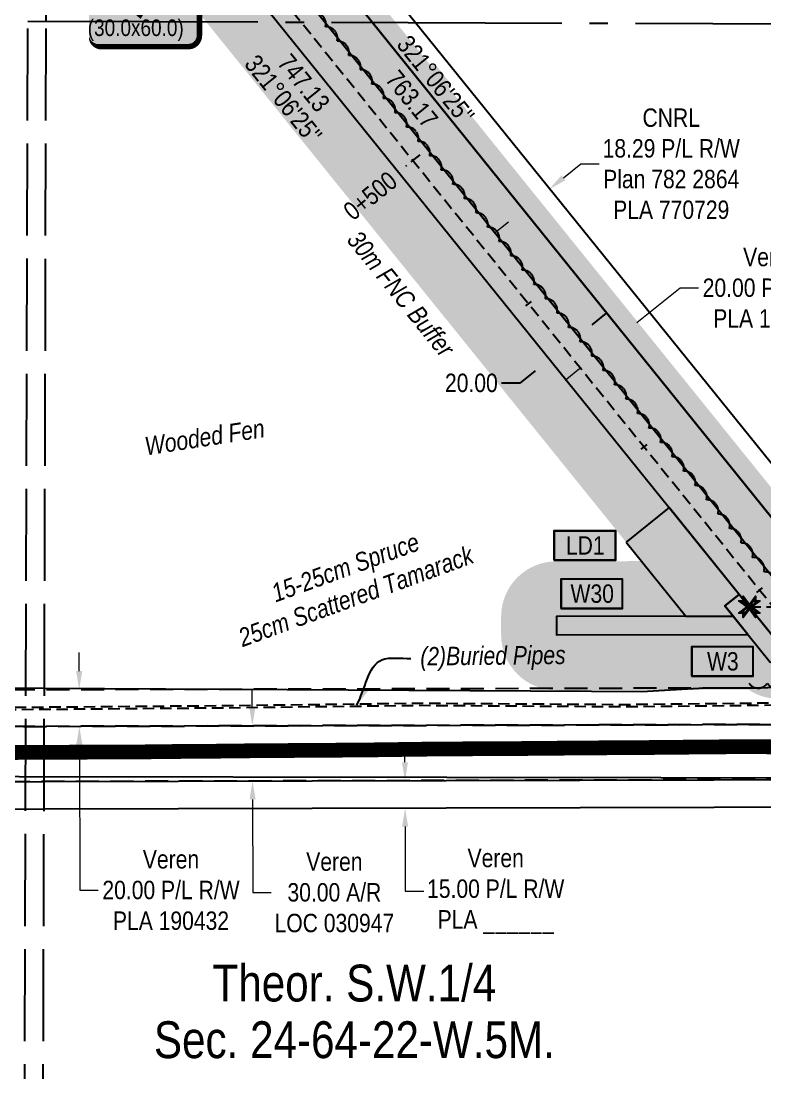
# Model space of a CAD drawing. Extents: x 481557 to 490744, y 6043801 to 6052728.
# Drawn here: x 486929 to 487333, y 6044442 to 6045013 of the extents above; entities that cross this region are included whole.
import ezdxf
from ezdxf.enums import TextEntityAlignment as Align

# ---------------------------------------------------------------- set-up
doc = ezdxf.new("R2010")
doc.units = 0
doc.header["$LTSCALE"] = 5
doc.header["$PDSIZE"] = 5
for name, pattern in [('0', [1, 1, 0]), ('foc-ACCESSROAD', [3.75, 2.5, -1.25]), ('foc-QUARTERLINE', [33, 25, -3, 2, -3]), ('foc-TIELINE', [1.875, 1.25, -0.625]), ('foc-TRAV', [1.875, 1.25, -0.625]), ('foc-UNSURVEYED', [12.5, 10, -2.5]), ('UG_PIPE', [1.875, 1.25, -0.625])]:
    doc.linetypes.add(name, pattern=pattern)
doc.layers.get('Defpoints').update_dxf_attribs({"color": 9})
for name, color, linetype in [('AS-PIPE-UG', 44, 'UG_PIPE'), ('AS-PIPE-UG-T', 44, 'Continuous'), ('AS-ROADS', 254, 'Continuous'), ('C-AR', 13, 'foc-ACCESSROAD'), ('C-RW', 13, 'Continuous'), ('C-SYMBOL', 7, 'Continuous'), ('F-RW', 190, 'Continuous'), ('L-BD', 7, 'Continuous'), ('L-MON', 1, 'Continuous'), ('L-QSEC', 8, 'foc-QUARTERLINE'), ('L-USEC', 7, 'foc-UNSURVEYED'), ('P-BUFFER-H 30m', 51, 'Continuous'), ('P-BUFFER-T', 40, 'Continuous'), ('P-PROPOSED', 10, 'Continuous'), ('P-PROPOSED-H', 21, 'Continuous'), ('P-TEMP-BLOCKS', 250, 'Continuous'), ('P-TEMP-BLUE', 146, 'Continuous'), ('P-TEMP-H', 41, 'Continuous'), ('P-TEMP_WORKSPACE', 46, 'Continuous'), ('P-TRAV', 4, 'foc-TRAV'), ('P-TXT', 4, 'Continuous'), ('T-BUSH', 110, '0'), ('T-BUSH-T', 110, 'Continuous'), ('T-TIE', 201, 'foc-TIELINE'), ('WETLAND', 143, 'Continuous'), ('WETLAND-T', 146, 'Continuous')]:
    doc.layers.add(name, color=color, linetype=linetype)
for name, color, linetype, lineweight in [('C-AR-T', 13, 'Continuous', 9), ('C-RW-T', 13, 'Continuous', 9), ('F-RW-T', 190, 'Continuous', 9)]:
    doc.layers.add(name, color=color, linetype=linetype, lineweight=lineweight)
doc.styles.add('100L', font='ARIALN.TTF', dxfattribs={"height": 11})
doc.styles.add('175L', font='ARIALN.TTF', dxfattribs={"height": 20})
doc.styles.add('80', font='ARIALN.TTF', dxfattribs={"height": 10})
doc.styles.add('80CG', font='ARIALN.TTF', dxfattribs={"height": 10})
doc.styles.add('80L', font='ARIALN.TTF', dxfattribs={"height": 10})
doc.styles.add('80LS', font='ARIALNI.TTF', dxfattribs={"height": 10})
doc.styles.add('BOLD', font='ARIALNB.TTF')
doc.dimstyles.new('Compass 5 000', dxfattribs={"dimscale": 5, "dimtxt": 9, "dimasz": 2, "dimexe": 0.2, "dimexo": 0.0625, "dimgap": 0.5, "dimtad": 0, "dimtih": 1, "dimtoh": 1, "dimzin": 0, "dimdsep": 46, "dimtxsty": '80CG', "dimcen": 0.1, "dimse1": 1, "dimse2": 1, "dimclrd": 256, "dimclrt": 256, "dimaunit": 1, "dimadec": 4, "dimazin": 0, "dimtfac": 0.06, "dimtofl": 0, "dimtmove": 0, "dimatfit": 1, "dimfxl": 0.2, "dimtolj": 1, "dimtzin": 0, "dimlwd": -1, "dimarcsym": 0})

# ---------------------------------------------------------------- blocks, each defined once
blk = doc.blocks.new('*D19')
at = {"layer": 'C-AR-T', "transparency": 16777216}
for p, q in [((487054.96, 6044640.06), (487054.94, 6044650.06)), ((487055.09, 6044590.07), (487055.23, 6044539.56)), ((487055.23, 6044539.56), (487065.23, 6044539.56))]:
    blk.add_line(p, q, dxfattribs=at)
for points in [[(487056.63, 6044640.06), (487053.3, 6044640.05), (487054.99, 6044630.06)], [(487056.76, 6044590.08), (487053.43, 6044590.07), (487055.07, 6044600.07)]]:
    blk.add_solid(points, dxfattribs=at)
at = {"layer": 'Defpoints', "color": 0, "transparency": 16777216}
for p in [(487054.99, 6044630.06), (487075.68, 6044630.11), (487075.75, 6044600.13)]:
    blk.add_point(p, dxfattribs=at)
at = {"layer": 'C-AR-T', "transparency": 16777216, "insert": (487099.53, 6044539.56), "char_height": 10, "attachment_point": 5, "style": '80CG'}
blk.add_mtext('\\A1;Veren\\P30.00 A/R\\PLOC 030947', dxfattribs=at)
blk = doc.blocks.new('*D26')
at = {"layer": 'C-RW-T', "transparency": 16777216}
for p, q in [((487263.79, 6044849.07), (487287.22, 6044867.96)), ((487287.22, 6044867.96), (487297.22, 6044867.96)), ((487232.64, 6044823.95), (487224.85, 6044817.68))]:
    blk.add_line(p, q, dxfattribs=at)
for points in [[(487262.74, 6044850.37), (487264.84, 6044847.77), (487256.01, 6044842.79)], [(487231.59, 6044825.25), (487233.68, 6044822.65), (487240.42, 6044830.23)]]:
    blk.add_solid(points, dxfattribs=at)
at = {"layer": 'Defpoints', "color": 0, "transparency": 16777216}
for p in [(487240.42, 6044830.23), (487296.09, 6044793.08), (487280.5, 6044780.52)]:
    blk.add_point(p, dxfattribs=at)
at = {"layer": 'C-RW-T', "transparency": 16777216, "insert": (487336.76, 6044867.96), "char_height": 10, "attachment_point": 5, "style": '80CG'}
blk.add_mtext('\\A1;Veren\\P20.00 P/L R/W\\PPLA 180972', dxfattribs=at)
blk = doc.blocks.new('*D27')
at = {"layer": 'Defpoints', "color": 0, "transparency": 16777216}
for p in [(487216.11, 6044921.42), (487262.02, 6044864.47), (487247.79, 6044853)]:
    blk.add_point(p, dxfattribs=at)
at = {"layer": 'F-RW-T', "transparency": 16777216}
for p, q in [((487223.89, 6044927.7), (487233.34, 6044935.31)), ((487233.34, 6044935.31), (487243.34, 6044935.31)), ((487194.09, 6044903.67), (487186.31, 6044897.4))]:
    blk.add_line(p, q, dxfattribs=at)
for points in [[(487222.85, 6044928.99), (487224.94, 6044926.4), (487216.11, 6044921.42)], [(487193.05, 6044904.97), (487195.14, 6044902.37), (487201.88, 6044909.95)]]:
    blk.add_solid(points, dxfattribs=at)
at = {"layer": 'F-RW-T', "transparency": 16777216, "insert": (487282.42, 6044935.31), "char_height": 10, "attachment_point": 5, "style": '80CG'}
blk.add_mtext('\\A1;CNRL\\P18.29 P/L R/W\\PPlan 782 2864\\PPLA 770729', dxfattribs=at)
blk = doc.blocks.new('*D28')
at = {"layer": 'C-AR-T', "transparency": 16777216}
for p, q in [((486960.96, 6044659.82), (486960.94, 6044669.82)), ((486961.07, 6044619.81), (486961.28, 6044540.83)), ((486961.28, 6044540.83), (486971.28, 6044540.83))]:
    blk.add_line(p, q, dxfattribs=at)
for points in [[(486962.63, 6044659.82), (486959.3, 6044659.81), (486960.99, 6044649.82)], [(486962.74, 6044619.81), (486959.4, 6044619.81), (486961.04, 6044629.81)]]:
    blk.add_solid(points, dxfattribs=at)
at = {"layer": 'Defpoints', "color": 0, "transparency": 16777216}
for p in [(486960.99, 6044649.82), (487140.96, 6044650.29), (487141.02, 6044630.28)]:
    blk.add_point(p, dxfattribs=at)
at = {"layer": 'C-AR-T', "transparency": 16777216, "insert": (487010.82, 6044540.83), "char_height": 10, "attachment_point": 5, "style": '80CG'}
blk.add_mtext('\\A1;Veren\\P20.00 P/L R/W\\PPLA 190432', dxfattribs=at)
blk = doc.blocks.new('*U87')
h = blk.add_hatch(color=191)
edge = h.paths.add_edge_path()
edge.add_line((-24, -18.23), (24, -18.23))
edge.add_arc((24, -12.23), 6, 270, 360)
edge.add_line((30, -12.23), (30, 12.5))
edge.add_arc((24, 12.5), 6, 0, 90)
edge.add_line((24, 18.5), (-24, 18.5))
edge.add_arc((-24, 12.5), 6, 90, 180)
edge.add_line((-30, 12.5), (-30, -12.23))
edge.add_arc((-24, -12.23), 6, 180, 270)
at = {"color": 250, "flags": 128}
blk.add_lwpolyline([(-24, -18.23, 3, 3, 0), (24, -18.23, 3, 3, 0.414214), (30, -12.23, 3, 3, 0), (30, 12.5, 3, 0, 0.414214), (24, 18.5, 0, 0, 0), (-24, 18.5, 0, 0, 0.414214), (-30, 12.5, 0, 0, 0), (-30, -12.23, 0, 3, 0.414214)], format="xyseb", close=True, dxfattribs=at)
at = {"flags": 128}
blk.add_lwpolyline([(-19.73, 12.37, 0, 7.5, 0), (0, 0, 0, 0, 0)], format="xyseb", dxfattribs=at)
at = {"color": 250}
for tag, p, height, style in [('TEMP_AREA_W1_001', (-9.21, 2.24), 12, 'BOLD'), ('ENTER_TEXT_001', (-30.66, -12.47), 9, '80')]:
    blk.add_attdef(tag, p, '', height=height, dxfattribs=dict(at, style=style))
blk = doc.blocks.new('*D97')
at = {"layer": 'Defpoints', "color": 0, "transparency": 16777216}
for p in [(487230.8, 6044842.89), (487215.27, 6044830.36), (487216.26, 6044829.13)]:
    blk.add_point(p, dxfattribs=at)
at = {"layer": 'P-TXT', "transparency": 16777216}
for p, q in [((487239.58, 6044847.94), (487247.36, 6044854.22)), ((487208.48, 6044822.85), (487200.3, 6044816.26)), ((487200.3, 6044816.26), (487190.3, 6044816.26))]:
    blk.add_line(p, q, dxfattribs=at)
for points in [[(487238.53, 6044849.24), (487240.63, 6044846.65), (487231.8, 6044841.67)], [(487207.43, 6044824.15), (487209.52, 6044821.55), (487216.26, 6044829.13)]]:
    blk.add_solid(points, dxfattribs=at)
at = {"layer": 'P-TXT', "transparency": 16777216, "insert": (487173.91, 6044816.26), "char_height": 10, "attachment_point": 5, "style": '80CG'}
blk.add_mtext('\\A1;20.00', dxfattribs=at)
blk = doc.blocks.new('TEMP')
h = blk.add_hatch(color=255)
h.dxf.hatch_style = 1
h.paths.add_polyline_path([(0, 0.25), (-0.67, 1.15), (-0.67, 0.67), (-1.15, 0.67), (-0.25, 0), (-1.15, -0.67), (-0.67, -0.67), (-0.67, -1.15), (0, -0.25), (0.67, -1.15), (0.67, -0.67), (1.15, -0.67), (0.25, 0), (1.15, 0.67), (0.67, 0.67), (0.67, 1.15)])
h.paths.add_polyline_path([(0.57, 0.85), (0.57, 0.57), (0.85, 0.57), (0.08, 0), (0.85, -0.57), (0.57, -0.57), (0.57, -0.85), (0, -0.08), (-0.57, -0.85), (-0.57, -0.57), (-0.85, -0.57), (-0.08, 0), (-0.85, 0.57), (-0.57, 0.57), (-0.57, 0.85), (0, 0.08)], flags=16)
h = blk.add_hatch(color=1)
h.dxf.hatch_style = 1
h.paths.add_polyline_path([(0, 0.08), (-0.57, 0.85), (-0.57, 0.57), (-0.85, 0.57), (-0.08, 0), (-0.85, -0.57), (-0.57, -0.57), (-0.57, -0.85), (0, -0.08), (0.57, -0.85), (0.57, -0.57), (0.85, -0.57), (0.08, 0), (0.85, 0.57), (0.57, 0.57), (0.57, 0.85)])
at = {"color": 1}
for p, q in [((-0.08, 0), (0.08, 0)), ((0, 0.08), (0, -0.08))]:
    blk.add_line(p, q, dxfattribs=at)
at = {"color": 255, "flags": 128}
blk.add_lwpolyline([(-0.25, 0), (-1.15, 0.67), (-0.67, 0.67), (-0.67, 1.15), (0, 0.25), (0.67, 1.15), (0.67, 0.67), (1.15, 0.67), (0.25, 0), (1.15, -0.67), (0.67, -0.67), (0.67, -1.15), (0, -0.25), (-0.67, -1.15), (-0.67, -0.67), (-1.15, -0.67)], close=True, dxfattribs=at)
at = {"color": 1, "flags": 128}
blk.add_lwpolyline([(-0.08, 0), (-0.85, 0.57), (-0.57, 0.57), (-0.57, 0.85), (0, 0.08), (0.57, 0.85), (0.57, 0.57), (0.85, 0.57), (0.08, 0), (0.85, -0.57), (0.57, -0.57), (0.57, -0.85), (0, -0.08), (-0.57, -0.85), (-0.57, -0.57), (-0.85, -0.57)], close=True, dxfattribs=at)
blk = doc.blocks.new('Temporary Area')
h = blk.add_hatch(color=191)
h.dxf.hatch_style = 1
h.paths.add_polyline_path([(-16.83, -7.79), (16.33, -7.79), (16.33, 7.7), (-16.83, 7.7)])
at = {"color": 250}
for points in [[(-17.03, -7.99), (16.53, -7.99), (16.53, 7.9), (-17.03, 7.9)], [(-16.93, -7.89), (16.43, -7.89), (16.43, 7.8), (-16.93, 7.8)]]:
    blk.add_lwpolyline(points, close=True, dxfattribs=at)
at = {"color": 250, "style": '80L'}
blk.add_attdef('TEMPORARY', text='', height=10, dxfattribs=at).set_placement((0, 0), align=Align.MIDDLE_CENTER)
blk = doc.blocks.new('*D172')
at = {"layer": 'C-AR-T', "transparency": 16777216}
for p, q in [((487137.85, 6044610.29), (487137.83, 6044620.29)), ((487137.95, 6044575.3), (487138.04, 6044540.17)), ((487138.04, 6044540.17), (487148.04, 6044540.17))]:
    blk.add_line(p, q, dxfattribs=at)
for points in [[(487139.52, 6044610.3), (487136.19, 6044610.29), (487137.88, 6044600.29)], [(487139.61, 6044575.3), (487136.28, 6044575.3), (487137.92, 6044585.3)]]:
    blk.add_solid(points, dxfattribs=at)
at = {"layer": 'Defpoints', "color": 0, "transparency": 16777216}
for p in [(487168.35, 6044600.37), (487137.92, 6044585.3), (487168.39, 6044585.38)]:
    blk.add_point(p, dxfattribs=at)
at = {"layer": 'C-AR-T', "transparency": 16777216, "insert": (487187.12, 6044540.17), "char_height": 10, "attachment_point": 5, "style": '80CG'}
blk.add_mtext('\\A1;Veren\\P15.00 P/L R/W\\PPLA ______', dxfattribs=at)

msp = doc.modelspace()

# ---------------------------------------------------------------- hatches: boundary and pattern name
at = {"layer": 'P-BUFFER-H 30m'}
h = msp.add_hatch(color=256, dxfattribs=at)
h.dxf.hatch_style = 1
edge = h.paths.add_edge_path()
edge.add_line((484340.381, 6048613.97), (484003.208, 6048912.075))
edge.add_line((484003.208, 6048912.075), (483912.878, 6049036.152))
edge.add_arc((483888.624, 6049018.495), 30, 36.05524, 126.05524)
edge.add_line((483870.967, 6049042.749), (483823.881, 6049008.469))
edge.add_line((483823.881, 6049008.469), (483769.927, 6049082.579))
edge.add_arc((483745.674, 6049064.922), 30, 36.05524, 74.63679)
edge.add_arc((483723.651, 6049095.172), 30, 357.4737, 396.05524)
edge.add_line((483747.905, 6049112.829), (483721.023, 6049149.754))
edge.add_arc((483696.77, 6049132.097), 30, 36.05524, 90.11121)
edge.add_line((483696.711, 6049162.097), (483696.751, 6049173.225))
edge.add_arc((483666.751, 6049173.33), 30, 359.7979, 396.05524)
edge.add_line((483691.004, 6049190.987), (483344.157, 6049667.416))
edge.add_arc((483319.903, 6049649.759), 30, 36.05524, 50.96177)
edge.add_line((483338.798, 6049673.061), (483192.043, 6049792.063))
edge.add_line((483192.043, 6049792.063), (483068.853, 6049891.956))
edge.add_line((483068.853, 6049891.956), (483068.906, 6049973.808))
edge.add_arc((483038.906, 6049973.827), 30, 359.96299, 377.00405)
edge.add_line((483067.595, 6049982.6), (483024.782, 6050122.599))
edge.add_arc((482996.093, 6050113.826), 30, 17.00405, 69.76383)
edge.add_line((483006.47, 6050141.974), (483015.33, 6050158.643))
edge.add_arc((482988.84, 6050172.723), 30, 332.00816, 353.66181)
edge.add_line((483018.656, 6050169.411), (483037.528, 6050339.308))
edge.add_line((483037.528, 6050339.308), (483126.42, 6050329.434))
edge.add_arc((483129.732, 6050359.251), 30, 263.66181, 353.66181)
edge.add_line((483159.548, 6050355.939), (483161.755, 6050375.806))
edge.add_arc((483131.939, 6050379.118), 30, 353.66181, 443.66181)
edge.add_line((483135.25, 6050408.934), (482996.674, 6050424.327))
edge.add_arc((482993.362, 6050394.51), 30, 83.66181, 173.66181)
edge.add_line((482963.546, 6050397.822), (482954.388, 6050315.372))
edge.add_line((482954.388, 6050315.372), (482908.511, 6050113.203))
edge.add_arc((482937.767, 6050106.564), 30, 167.21476, 257.21476)
edge.add_line((482931.128, 6050077.308), (482956.766, 6050071.49))
edge.add_line((482956.766, 6050071.49), (482988.912, 6049966.37))
edge.add_line((482988.912, 6049966.37), (482988.848, 6049868.165))
edge.add_arc((483018.848, 6049868.146), 30, 179.96299, 230.96177)
edge.add_line((482999.953, 6049844.844), (483141.663, 6049729.933))
edge.add_line((483141.663, 6049729.933), (483283.338, 6049615.05))
edge.add_line((483283.338, 6049615.05), (483642.378, 6049121.874))
edge.add_arc((483666.632, 6049139.531), 30, 216.05524, 270.11121)
edge.add_line((483666.69, 6049109.531), (483666.651, 6049098.403))
edge.add_arc((483696.65, 6049098.298), 30, 179.7979, 217.30387)
edge.add_line((483672.787, 6049080.116), (483675.185, 6049076.97))
edge.add_arc((483699.048, 6049095.151), 30, 217.30387, 254.24954)
edge.add_arc((483720.878, 6049065.019), 30, 177.59548, 216.05524)
edge.add_line((483696.624, 6049047.362), (483762.131, 6048957.382))
edge.add_line((483762.131, 6048957.382), (483689.322, 6048904.388))
edge.add_arc((483706.976, 6048880.133), 30, 126.04873, 216.04873)
edge.add_line((483682.721, 6048862.478), (483688.606, 6048854.393))
edge.add_arc((483712.861, 6048872.048), 30, 216.04873, 306.04873)
edge.add_line((483730.515, 6048847.792), (483811.244, 6048906.55))
edge.add_arc((483793.59, 6048930.806), 30, 306.04873, 312.38702)
edge.add_arc((483812.889, 6048938.633), 30, 271.76727, 306.05524)
edge.add_line((483830.546, 6048914.379), (483877.632, 6048948.659))
edge.add_line((483877.632, 6048948.659), (483941.753, 6048860.583))
edge.add_arc((483966.007, 6048878.24), 30, 216.05524, 228.5191)
edge.add_line((483946.136, 6048855.765), (484284.245, 6048556.832))
edge.add_line((484284.245, 6048556.832), (485176.199, 6047451.079))
edge.add_line((485176.199, 6047451.079), (485115.331, 6047401.981))
edge.add_arc((485134.167, 6047378.631), 30, 128.89134, 162.89899)
edge.add_arc((485121.912, 6047362.344), 30, 123.18287, 128.14601)
edge.add_line((485103.382, 6047385.938), (485024.739, 6047324.171))
edge.add_arc((485043.269, 6047300.578), 30, 128.14601, 218.14601)
edge.add_line((485019.675, 6047282.048), (485025.852, 6047274.183))
edge.add_arc((485049.445, 6047292.713), 30, 218.14601, 308.14601)
edge.add_line((485067.975, 6047269.12), (485138.977, 6047324.885))
edge.add_line((485138.977, 6047324.885), (485407.647, 6046991.815))
edge.add_arc((485430.997, 6047010.651), 30, 218.89134, 247.61561)
edge.add_line((485419.573, 6046982.911), (485422.084, 6046981.877))
edge.add_line((485422.084, 6046981.877), (485493.919, 6046892.816))
edge.add_arc((485517.27, 6046911.651), 30, 218.88923, 255.64083)
edge.add_line((485509.83, 6046882.588), (485524.425, 6046878.852))
edge.add_line((485524.425, 6046878.852), (486832.586, 6045257.03))
edge.add_line((486832.586, 6045257.03), (487266.202, 6044719.512))
edge.add_line((487266.202, 6044719.512), (487219.98, 6044719.388))
edge.add_arc((487220.061, 6044689.388), 30, 90.15427, 180.15427)
edge.add_line((487190.061, 6044689.307), (487190.088, 6044679.312))
edge.add_arc((487220.088, 6044679.393), 30, 180.15427, 270.15427)
edge.add_line((487220.168, 6044649.393), (487324.124, 6044649.673))
edge.add_arc((487324.044, 6044679.673), 30, 270.15427, 270.61691)
edge.add_arc((487340.88, 6044674.721), 30, 236.60271, 270.15427)
edge.add_line((487340.961, 6044644.721), (487521.159, 6044645.206))
edge.add_arc((487521.079, 6044675.206), 30, 270.15427, 360.15427)
edge.add_line((487551.078, 6044675.287), (487551.025, 6044695.276))
edge.add_arc((487521.025, 6044695.196), 30, 0.15427, 90.15427)
edge.add_line((487520.944, 6044725.195), (487364.729, 6044724.775))
edge.add_line((487364.729, 6044724.775), (486894.845, 6045307.251))
edge.add_line((486894.845, 6045307.251), (485576.26, 6046941.996))
edge.add_arc((485552.909, 6046923.162), 30, 38.88964, 75.64083)
edge.add_line((485560.349, 6046952.224), (485545.755, 6046955.96))
edge.add_line((485545.755, 6046955.96), (485476.308, 6047042.059))
edge.add_arc((485452.958, 6047023.225), 30, 38.88923, 67.61561)
edge.add_line((485464.382, 6047050.964), (485461.869, 6047051.999))
edge.add_line((485461.869, 6047051.999), (485204.461, 6047371.107))
edge.add_line((485204.461, 6047371.107), (485265.329, 6047420.206))
edge.add_arc((485246.493, 6047443.556), 30, 308.89134, 398.89134)
edge.add_line((485269.843, 6047462.392), (484486.955, 6048432.936))
edge.add_line((484486.955, 6048432.936), (484492.388, 6048439.076))
edge.add_arc((484469.921, 6048458.956), 30, 318.49634, 408.42447)
edge.add_line((484489.829, 6048481.398), (484342.29, 6048612.277))
edge.add_line((484342.29, 6048612.277), (484340.381, 6048613.97))
at = {"layer": 'P-PROPOSED-H'}
h = msp.add_hatch(color=256, dxfattribs=at)
h.dxf.hatch_style = 1
h.paths.add_polyline_path([(483720.878, 6049065.019), (483812.889, 6048938.633), (483884.229, 6048990.57), (483966.007, 6048878.24), (484306.009, 6048577.634), (485218.384, 6047446.565), (485134.167, 6047378.631), (485430.997, 6047010.651), (485440.612, 6047006.691), (485517.27, 6046911.651), (485541.519, 6046905.443), (486855.937, 6045275.864), (487340.88, 6044674.721), (487521.079, 6044675.206), (487521.025, 6044695.196), (487350.416, 6044694.736), (486871.495, 6045288.415), (485552.909, 6046923.162), (485528.66, 6046929.369), (485452.958, 6047023.225), (485443.342, 6047027.185), (485162.276, 6047375.622), (485246.493, 6047443.556), (484320.51, 6048591.495), (483980.883, 6048891.77), (483888.624, 6049018.495), (483817.284, 6048966.559), (483745.674, 6049064.922)])
at = {"layer": 'P-TEMP-H'}
h = msp.add_hatch(color=256, dxfattribs=at)
h.dxf.hatch_style = 1
h.paths.add_polyline_path([(487257.952, 6044729.765), (487290.371, 6044689.577), (487315.998, 6044689.646), (487311.539, 6044695.174), (487319.318, 6044701.45), (487281.289, 6044748.591)])
h = msp.add_hatch(color=256, dxfattribs=at)
h.dxf.hatch_style = 1
h.paths.add_polyline_path([(487346.518, 6044674.736), (487340.88, 6044674.721), (487319.318, 6044701.45), (487311.539, 6044695.174), (487336.112, 6044664.713), (487346.545, 6044664.742)])
h = msp.add_hatch(color=256, dxfattribs=at)
h.dxf.hatch_style = 1
h.paths.add_polyline_path([(487315.998, 6044689.646), (487220.061, 6044689.388), (487220.088, 6044679.393), (487324.044, 6044679.673)])

# ---------------------------------------------------------------- linework, layer by layer
at = {"layer": 'AS-PIPE-UG', "flags": 128}
for points in [[(487516.098, 6044660.872), (487509.87, 6044660.837), (487503.879, 6044660.468), (487500.191, 6044657.304), (487496.618, 6044653.316), (487492.693, 6044649.104), (487486.522, 6044643.921), (487481.45, 6044643.885), (487476.345, 6044643.982), (487447.131, 6044643.545), (487256.378, 6044641.507), (487145.532, 6044642.216), (487145.514, 6044642.221), (487040.631, 6044640.918), (486875.926, 6044639.547), (486811.987, 6044641.871)], [(487511.229, 6044659.184), (487505.748, 6044658.525), (487501.488, 6044655.738), (487497.99, 6044652.521), (487493.54, 6044648.206), (487487.703, 6044642.652), (487483.41, 6044642.209), (487447.135, 6044642.346), (487256.381, 6044640.308), (487145.36, 6044641.018), (487145.353, 6044641.02), (487040.643, 6044639.719), (486875.909, 6044638.347), (486811.99, 6044640.671)]]:
    msp.add_lwpolyline(points, dxfattribs=at)
at = {"layer": 'AS-ROADS', "const_width": 7.996, "flags": 128}
msp.add_lwpolyline([(487338.727, 6044618.626), (487332.942, 6044618.675), (487327.033, 6044618.716), (487321.035, 6044618.706), (487314.949, 6044618.683), (487308.662, 6044618.636), (487302.206, 6044618.583), (487295.392, 6044618.512), (487288.384, 6044618.449), (487281.186, 6044618.376), (487273.874, 6044618.306), (487266.385, 6044618.233), (487258.797, 6044618.192), (487251.041, 6044618.144), (487243.202, 6044618.091), (487235.357, 6044618.033), (487227.568, 6044617.963), (487219.767, 6044617.905), (487211.952, 6044617.843), (487204.016, 6044617.751), (487196.022, 6044617.69), (487187.972, 6044617.647), (487179.867, 6044617.609), (487171.7, 6044617.559), (487163.461, 6044617.519), (487155.157, 6044617.451), (487146.875, 6044617.366), (487138.604, 6044617.249), (487130.32, 6044617.128), (487121.981, 6044617.014), (487113.589, 6044616.928), (487105.151, 6044616.862), (487096.674, 6044616.795), (487088.159, 6044616.733), (487079.597, 6044616.686), (487070.974, 6044616.613), (487062.329, 6044616.558), (487053.706, 6044616.491), (487045.154, 6044616.404), (487036.671, 6044616.292), (487028.269, 6044616.212), (487019.93, 6044616.151), (487011.594, 6044616.101), (487003.182, 6044615.974), (486994.72, 6044615.9), (486986.195, 6044615.852), (486977.614, 6044615.809), (486969.007, 6044615.77), (486960.381, 6044615.762), (486951.725, 6044615.715), (486943.051, 6044615.68), (486934.366, 6044615.632), (486925.669, 6044615.569), (486916.989, 6044615.5)], dxfattribs=at)
at = {"layer": 'C-AR', "flags": 128}
for points in [[(486811.967, 6044649.423), (486911.915, 6044649.687), (486942.074, 6044649.766), (487411.283, 6044651.013), (487434.952, 6044651.055), (487449.184, 6044633.147), (487450.838, 6044631.095), (487449.189, 6044631.091), (487427.401, 6044631.034), (486942.018, 6044629.763), (486911.859, 6044629.684), (486811.911, 6044629.421), (486911.859, 6044629.684), (486942.018, 6044629.763), (487426.767, 6044631.032), (487449.189, 6044631.09), (487450.195, 6044631.093), (487469.179, 6044631.142), (487642.199, 6044631.599), (487736.894, 6044545.265), (487836.602, 6044454.357)], [(487836.495, 6044413.879), (487736.788, 6044504.786), (487630.616, 6044601.585), (486941.934, 6044599.778), (486911.775, 6044599.699), (486811.826, 6044599.436)]]:
    msp.add_lwpolyline(points, dxfattribs=at)
at = {"layer": 'C-RW', "flags": 128}
for points in [[(486111.665, 6046262.286), (486445.186, 6045848.788), (486469.502, 6045818.542), (486913.656, 6045267.988), (486943.711, 6045230.732), (487120.033, 6045012.16), (487392.134, 6044674.859), (487415.686, 6044674.888), (487417.306, 6044674.892), (487521.028, 6044675.143), (487521.082, 6044655.154), (487431.779, 6044654.937), (487408.339, 6044654.881), (487382.707, 6044654.818), (487366.507, 6044674.79), (486871.495, 6045288.415), (486395.099, 6045879.024), (486111.423, 6046230.794)], [(486812.098, 6044599.441), (486942.017, 6044599.782), (487450.982, 6044601.108), (487474.411, 6044601.168), (487597.941, 6044601.492), (487597.8, 6044655.292), (487541.025, 6044655.143), (487541.005, 6044670.172), (487612.753, 6044670.323), (487612.973, 6044586.539), (487597.981, 6044586.5), (487474.45, 6044586.177), (487451.021, 6044586.116), (486942.057, 6044584.79), (486812.137, 6044584.449)]]:
    msp.add_lwpolyline(points, dxfattribs=at)
at = {"layer": 'F-RW', "flags": 128}
for points in [[(486111.604, 6046291.291), (486468.672, 6045848.704), (486493.068, 6045818.441), (486913.738, 6045296.932), (486943.644, 6045259.822), (487143.503, 6045012.074), (487415.689, 6044674.926), (487431.819, 6044654.937), (487434.952, 6044651.055), (487449.185, 6044633.147), (487450.839, 6044631.095), (487474.982, 6044601.167), (487736.188, 6044276.391), (487793.272, 6044205.593), (487835.81, 6044152.835)], [(487835.733, 6044123.811), (487769.722, 6044205.682), (487736.113, 6044248.349), (487451.545, 6044601.105), (487427.401, 6044631.034), (487411.283, 6044651.014), (487408.191, 6044654.848), (487392.134, 6044674.859), (487120.033, 6045012.16), (486943.711, 6045230.732), (486913.656, 6045267.988), (486469.502, 6045818.542), (486445.186, 6045848.788), (486111.665, 6046262.286)]]:
    msp.add_lwpolyline(points, dxfattribs=at)
at = {"layer": 'L-QSEC'}
msp.add_line((486933.044, 6045012.842), (487703.51, 6045010.013), dxfattribs=at)
at = {"layer": 'L-USEC'}
for p, q in [((486943.097, 6045012.831), (486945.361, 6045816.87)), ((486930.78, 6044208.823), (486933.044, 6045012.86)), ((486940.833, 6044208.794), (486943.097, 6045012.831))]:
    msp.add_line(p, q, dxfattribs=at)
at = {"layer": 'P-TEMP-BLUE', "flags": 128}
msp.add_lwpolyline([(487315.998, 6044689.646), (487220.061, 6044689.388), (487220.088, 6044679.393), (487324.044, 6044679.673)], close=True, dxfattribs=at)
at = {"layer": 'P-TEMP_WORKSPACE', "flags": 128}
for points in [[(487257.952, 6044729.765), (487290.371, 6044689.577), (487315.998, 6044689.646), (487311.539, 6044695.174), (487319.318, 6044701.45), (487281.289, 6044748.591)], [(487346.518, 6044674.736), (487340.88, 6044674.721), (487319.318, 6044701.45), (487311.539, 6044695.174), (487336.112, 6044664.713), (487346.545, 6044664.742)], [(487315.998, 6044689.646), (487220.061, 6044689.388), (487220.088, 6044679.393), (487324.044, 6044679.673)]]:
    msp.add_lwpolyline(points, close=True, dxfattribs=at)
at = {"layer": 'P-TRAV'}
msp.add_line((487324.783, 6044694.684), (487350.416, 6044694.736), dxfattribs=at)
at = {"layer": 'T-BUSH', "flags": 128}
msp.add_lwpolyline([(487324.614, 6044653.192, 0.5205671), (487334.609, 6044653.127, 0.5205671), (487344.603, 6044653.063, 0.5205671), (487354.598, 6044652.999, 0.5205671), (487364.592, 6044652.934, 0.5205671), (487374.587, 6044652.87, 0.5205671), (487384.581, 6044652.805, 0.5205671), (487390.702, 6044653.669, 0.5205671), (487380.712, 6044653.361, 0.5205671), (487370.722, 6044653.054, 0.5205671), (487363.837, 6044659.472, 0.5205671), (487357.591, 6044667.274, 0.5205671), (487351.345, 6044675.077, 0.5205671), (487345.099, 6044682.879, 0.5205671), (487347.072, 6044689.82, 0.5205671), (487344.953, 6044697.939, 0.5205671), (487338.979, 6044705.928, 0.5205671), (487332.738, 6044713.735, 0.5205671), (487326.498, 6044721.543, 0.5205671), (487320.258, 6044729.35, 0.5205671), (487314.018, 6044737.157, 0.5205671), (487307.777, 6044744.964, 0.5205671), (487301.537, 6044752.772, 0.5205671), (487295.297, 6044760.579, 0.5205671), (487289.057, 6044768.386, 0.5205671), (487282.816, 6044776.193, 0.5205671), (487276.576, 6044784.001, 0.5205671), (487270.336, 6044791.808, 0.5205671), (487264.096, 6044799.615, 0.5205671), (487257.855, 6044807.422, 0.5205671), (487251.615, 6044815.229, 0.5205671), (487245.375, 6044823.037, 0.5205671), (487239.135, 6044830.844, 0.5205671), (487232.881, 6044838.641, 0.5205671), (487226.6, 6044846.415, 0.5205671), (487220.318, 6044854.189, 0.5205671), (487214.037, 6044861.963, 0.5205671), (487207.755, 6044869.737, 0.5205671), (487201.474, 6044877.511, 0.5205671), (487195.192, 6044885.285, 0.5205671), (487188.911, 6044893.059, 0.5205671), (487182.629, 6044900.833, 0.5205671), (487176.348, 6044908.607, 0.5205671), (487170.066, 6044916.381, 0.5205671), (487163.785, 6044924.155, 0.5205671), (487157.503, 6044931.93, 0.5205671), (487151.222, 6044939.704, 0.5205671), (487144.94, 6044947.478, 0.5205671), (487138.659, 6044955.252, 0.5205671), (487132.377, 6044963.026, 0.5205671), (487126.096, 6044970.8, 0.5205671), (487119.814, 6044978.574, 0.5205671), (487113.533, 6044986.348, 0.5205671), (487107.251, 6044994.122, 0.5205671), (487100.97, 6045001.896, 0.5205671), (487094.688, 6045009.67, 0.5205671), (487088.407, 6045017.444, 0.5205671), (487082.125, 6045025.218, 0.5205671), (487075.844, 6045032.993, 0.5205671), (487069.562, 6045040.767, 0.5205671), (487063.281, 6045048.541, 0.5205671), (487056.999, 6045056.315, 0.5205671), (487050.718, 6045064.089, 0.5205671), (487044.436, 6045071.863, 0.5205671), (487038.155, 6045079.637, 0.5205671), (487031.873, 6045087.411, 0.5205671), (487025.592, 6045095.185, 0.5205671), (487019.31, 6045102.959, 0.5205671), (487013.029, 6045110.733, 0.5205671), (487006.747, 6045118.507, 0.5205671), (487000.466, 6045126.281, 0.5205671), (486994.184, 6045134.056, 0.5205671), (486987.903, 6045141.83, 0.5205671), (486981.621, 6045149.604, 0.5205671), (486975.339, 6045157.378, 0.5205671), (486969.058, 6045165.152, 0.5205671), (486962.776, 6045172.926, 0.5205671), (486956.495, 6045180.7, 0.5205671), (486950.213, 6045188.474, 0.5205671), (486943.932, 6045196.248, 0.5205671), (486937.65, 6045204.022, 0.5205671), (486931.369, 6045211.796, 0.5205671), (486925.087, 6045219.57, 0.5205671), (486918.806, 6045227.344, 0.5205671), (486912.524, 6045235.119, 0.5205671), (486906.243, 6045242.893, 0.5205671), (486899.961, 6045250.667, 0.5205671), (486893.68, 6045258.441, 0.5205671), (486887.398, 6045266.215, 0.5205671), (486881.117, 6045273.989, 0.5205671), (486874.835, 6045281.763, 0.5205671), (486868.55, 6045289.534, 0.5205671), (486862.255, 6045297.297, 0.5205671), (486855.959, 6045305.06, 0.5205671), (486849.664, 6045312.823, 0.5205671), (486843.369, 6045320.586, 0.5205671), (486837.073, 6045328.349, 0.5205671), (486830.778, 6045336.111, 0.5205671), (486829.382, 6045329.254, 0.5205671), (486829.035, 6045319.265, 0.5205671), (486828.688, 6045309.276, 0.5205671), (486828.341, 6045299.288, 0.5205671), (486827.862, 6045285.518, 0.5205671)], format="xyb", dxfattribs=at)
at = {"layer": 'T-TIE'}
for p, q in [((487145.912, 6044940.279), (487138.134, 6044934.002)), ((487206.348, 6044860.617), (487203.237, 6044858.106)), ((487269.117, 6044782.839), (487266.005, 6044780.328)), ((487331.885, 6044705.06), (487328.774, 6044702.549))]:
    msp.add_line(p, q, dxfattribs=at)
at = {"layer": 'WETLAND'}
for points in [[(487767.446, 6044992.376), (487771.236, 6044964.232), (487745.825, 6044948.744), (487715.415, 6044930.209), (487652.24, 6044880.826), (487633.121, 6044810.723), (487632.206, 6044807.367), (487459.947, 6044811.721), (487427.714, 6044812.536), (487427.773, 6044781.178), (487428.01, 6044653.885), (487427.7, 6044653.877), (487384.183, 6044652.691), (487365.026, 6044651.892), (487330.505, 6044650.453), (487300.568, 6044650.537), (487266.403, 6044648.474), (487239.2, 6044648.625), (486842.474, 6044650.824)], [(486812.09, 6044602.638), (487276.779, 6044602.021), (487431.141, 6044601.816), (487450.678, 6044601.79), (487514.713, 6044605.746), (487577.989, 6044606.756), (487627.099, 6044558.639), (487660.51, 6044556.646), (487696.36, 6044525.592)]]:
    msp.add_lwpolyline(points, dxfattribs=at)

# ---------------------------------------------------------------- block references
at = {"layer": 'L-MON', "xscale": 4.997356950000007, "yscale": 4.997356950000007, "zscale": 4.997356950000007}
msp.add_blockref('TEMP', (487324.837, 6044694.684), dxfattribs=at)
at = {"layer": 'P-TEMP-BLOCKS', "xscale": 0.9994680000000036, "yscale": 0.9994680000000036, "zscale": 0.9994680000000036}
msp.add_blockref('*U87', (486996.266, 6045017.186), dxfattribs=at).add_auto_attribs({'TEMP_AREA_W1_001': 'LD2', 'ENTER_TEXT_001': '(30.0x60.0)'})
at = {"layer": 'P-TEMP-BLOCKS', "color": 2}
for p, values in [((487235.754, 6044728.051), {'TEMPORARY': 'LD1'}), ((487239.526, 6044701.863), {'TEMPORARY': 'W30'}), ((487310.455, 6044665.1), {'TEMPORARY': 'W3'})]:
    msp.add_blockref('Temporary Area', p, dxfattribs=at).add_auto_attribs(values)

# ---------------------------------------------------------------- texts
at = {"layer": 'AS-PIPE-UG-T', "insert": (487145.531, 6044672.781), "char_height": 9.99479, "attachment_point": 1, "rotation": 0.61212, "style": '80LS'}
msp.add_mtext_dynamic_manual_height_columns('\\pi0.59672;(2)Buried Pipes', width=79.10645, gutter_width=50.027, heights=[0], dxfattribs=at)
at = {"layer": 'C-SYMBOL', "color": 3, "insert": (487110.394, 6044500.336), "char_height": 20, "width": 215.98445, "attachment_point": 2, "line_spacing_factor": 0.922857, "style": '175L'}
msp.add_mtext('Theor. S.W.1/4 \\PSec. 24-64-22-W.5M.', dxfattribs=at)
at = {"layer": 'L-BD', "style": '80L'}
for s, height, p in [("321°06'25''", 9.99471, (487071.872, 6044970.366)), ('747.13', 9.9947, (487082.956, 6044979.31))]:
    msp.add_text(s, height=height, rotation=308.902, dxfattribs=at).set_placement(p, align=Align.MIDDLE)
at = {"layer": 'L-BD', "insert": (487158.455, 6044984.101), "char_height": 9.99471, "width": 14.46479, "attachment_point": 2, "rotation": 309.0033, "style": '80L', "bg_fill": 1, "box_fill_scale": 1, "bg_fill_color": 51, "bg_fill_transparency": 0}
msp.add_mtext("321°06'25'' \\P763.17", dxfattribs=at)
at = {"layer": 'T-BUSH-T', "insert": (487103.753, 6044720.838), "char_height": 10, "width": 135.05907, "attachment_point": 2, "rotation": 20, "style": '80LS'}
msp.add_mtext('15-25cm Spruce\\P\\pt70;25cm Scattered Tamarack', dxfattribs=at)
at = {"layer": 'WETLAND-T', "insert": (486990.291, 6044785.892), "char_height": 9.99468, "attachment_point": 1, "rotation": 8.81642, "style": '80L'}
msp.add_mtext_dynamic_manual_height_columns('\\pi5.7002;{\\fArial Narrow|b0|i1|c0|p34;Wooded Fen}', width=75.24775, gutter_width=50.053, heights=[0], dxfattribs=at)

# ---------------------------------------------------------------- dimensions: what is measured, and where the dimension line sits
at = {"layer": 'C-AR-T'}
for base, p1, p2, angle, text, picture, middle in [((486960.99, 6044649.816), (487141.017, 6044630.284), (487140.965, 6044650.29), 90.15081, 'Veren\\P20.00 P/L R/W\\PPLA 190432', '*D28', (487010.816, 6044540.829)), ((487054.989, 6044630.058), (487075.754, 6044600.126), (487075.676, 6044630.113), 90.15002, 'Veren\\P30.00 A/R\\PLOC 030947', '*D19', (487099.526, 6044539.563)), ((487137.92, 6044585.3), (487168.35, 6044600.372), (487168.39, 6044585.38), 270.14931, 'Veren\\P15.00 P/L R/W\\PPLA ______', '*D172', (487187.123, 6044540.174))]:
    dim = msp.add_linear_dim(base=base, p1=p1, p2=p2, angle=angle, text=text, dimstyle='Compass 5 000', dxfattribs=at)
    dim.commit()
    dim.dimension.update_dxf_attribs({"geometry": picture, "text_midpoint": middle, "dimtype": 161})
at = {"layer": 'C-RW-T'}
dim = msp.add_linear_dim(base=(487240.423, 6044830.229), p1=(487296.086, 6044793.081), p2=(487280.503, 6044780.517), angle=218.87735, text='Veren\\P20.00 P/L R/W\\PPLA 180972', dimstyle='Compass 5 000', dxfattribs=at)
dim.commit()
dim.dimension.update_dxf_attribs({"geometry": '*D26', "text_midpoint": (487336.759, 6044867.958), "dimtype": 161})
at = {"layer": 'F-RW-T'}
dim = msp.add_linear_dim(base=(487216.107, 6044921.421), p1=(487247.793, 6044853.001), p2=(487262.022, 6044864.473), angle=38.87813, text='CNRL\\P18.29 P/L R/W\\PPlan 782 2864\\PPLA 770729', dimstyle='Compass 5 000', dxfattribs=at)
dim.commit()
dim.dimension.update_dxf_attribs({"geometry": '*D27', "text_midpoint": (487282.424, 6044935.314), "dimtype": 161})

# ---------------------------------------------------------------- leaders
at = {"layer": 'AS-PIPE-UG-T', "path_type": 1}
msp.add_leader([(487111.683, 6044641.244), (487125.32, 6044665.927), (487141.015, 6044666.698)], dimstyle='Compass 5 000', override={"dimgap": 0.5, "dimtad": 0}, dxfattribs=at)

# ---------------------------------------------------------------- next in the draw order: texts
at = {"layer": 'P-BUFFER-T', "insert": (487113.351, 6044900.33), "char_height": 9.99479, "attachment_point": 1, "rotation": 308.90191, "style": '80LS', "bg_fill": 3, "box_fill_scale": 1.15, "bg_fill_color": 256, "bg_fill_true_color": 256, "bg_fill_transparency": 0}
msp.add_mtext_dynamic_manual_height_columns('\\pi0.38575;30m FNC Buffer', width=83.85234, gutter_width=50.027, heights=[0], dxfattribs=at)

# ---------------------------------------------------------------- next in the draw order: linework, layer by layer
at = {"layer": 'P-PROPOSED', "flags": 128}
msp.add_lwpolyline([(485541.519, 6046905.443), (486855.937, 6045275.864), (487340.88, 6044674.721), (487521.079, 6044675.206), (487521.025, 6044695.196), (487350.416, 6044694.736), (486871.495, 6045288.415), (485552.909, 6046923.162)], dxfattribs=at)
at = {"layer": 'T-TIE'}
msp.add_lwpolyline([(487521.052, 6044685.201), (487345.724, 6044684.73), (486863.613, 6045282.126), (486387.238, 6045872.747), (485857.523, 6046529.453)], dxfattribs=at)

# ---------------------------------------------------------------- next in the draw order: texts
at = {"layer": 'T-TIE', "style": '100L'}
msp.add_text('0+500', height=9.9947, rotation=38.90422, dxfattribs=at).set_placement((487109.621, 6044903.985))

# ---------------------------------------------------------------- next in the draw order: dimensions: what is measured, and where the dimension line sits
at = {"layer": 'P-TXT'}
dim = msp.add_linear_dim(base=(487216.259, 6044829.131), p1=(487230.804, 6044842.895), p2=(487215.268, 6044830.361), angle=218.89543, text='20.00', dimstyle='Compass 5 000', dxfattribs=at)
dim.commit()
dim.dimension.update_dxf_attribs({"geometry": '*D97', "text_midpoint": (487173.908, 6044816.255), "dimtype": 161})

doc.saveas('drawing.dxf')
